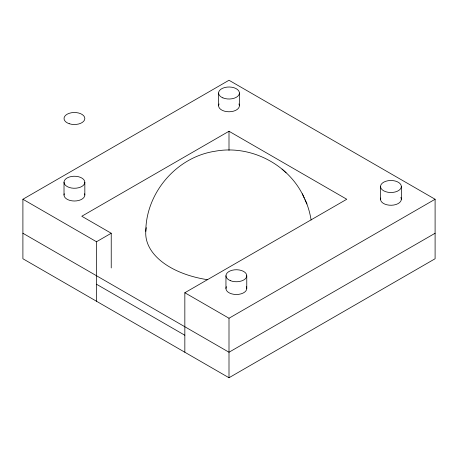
<?xml version="1.0" encoding="UTF-8"?>
<svg xmlns="http://www.w3.org/2000/svg" width="458" height="458" viewBox="0 0 458 458"><rect width="100%" height="100%" fill="white"/><g stroke="black" fill="none" stroke-linecap="round" stroke-linejoin="round"><path stroke-width="0.69" d="M145.787 231.359C146.022 192.641 176.708 156.98 215.025 151.249C250.812 144.51 289.565 164.64 304.267 198.022M22.9 199.253L229 80.259L435.1 199.253L435.1 258.747L229 377.741L22.9 258.747L22.9 199.253L96.506 241.75L111.231 233.248L111.231 267.953M184.837 352.242L184.837 292.742L346.769 199.253L229 131.257L81.787 216.25L111.231 233.248M184.837 292.742L229 318.241L435.1 199.253M435.1 233.248L229 352.242L22.9 233.248M96.506 284.246L184.837 335.245M282.076 169.082L286.09 172.855M304.965 199.614C308.079 206.02 309.934 212.999 311.131 220M302.343 193.808L306.963 203.976M401.345 186.503A10.408 6.011 0 0 1 385.733 191.707A10.408 6.011 0 0 1 385.733 181.299A10.408 6.011 0 0 1 401.345 186.503L401.345 199.253M380.524 186.503L380.524 199.253M246.77 275.745L246.77 288.494M239.408 93.008L239.408 105.758M229 131.257L229 150.379M229 318.241L229 377.741M225.949 275.745L225.949 288.494M218.592 93.008L218.592 105.758M96.506 241.75L96.506 301.244M84.833 182.255A10.408 6.011 0 0 1 69.221 187.459A10.408 6.011 0 0 1 69.221 177.046A10.408 6.011 0 0 1 84.833 182.255L84.833 195.005M64.017 182.255L64.017 195.005M207.44 279.689A83.276 48.079 0 0 1 146.291 227.649M238.921 103.937A10.408 6.011 0 0 1 229 111.769A10.408 6.011 0 0 1 219.079 103.937M84.616 193.768A10.408 6.011 0 0 1 74.425 201.01A10.408 6.011 0 0 1 64.234 193.768M246.278 286.674A10.408 6.011 0 0 1 236.362 294.505A10.408 6.011 0 0 1 226.441 286.674M400.853 197.427A10.408 6.011 0 0 1 391.464 205.253A10.408 6.011 0 0 1 380.747 198.022M222.891 97.875A10.408 6.011 0 0 0 239.357 93.632A10.408 6.011 0 0 0 224.752 87.524A10.408 6.011 0 0 0 222.891 97.875M230.254 280.611A10.408 6.011 0 0 0 246.713 276.369A10.408 6.011 0 0 0 232.114 270.26A10.408 6.011 0 0 0 230.254 280.611M69.221 123.712A10.408 6.011 0 0 0 84.833 118.508A10.408 6.011 0 0 0 69.221 113.303A10.408 6.011 0 0 0 69.221 123.712"/></g></svg>
